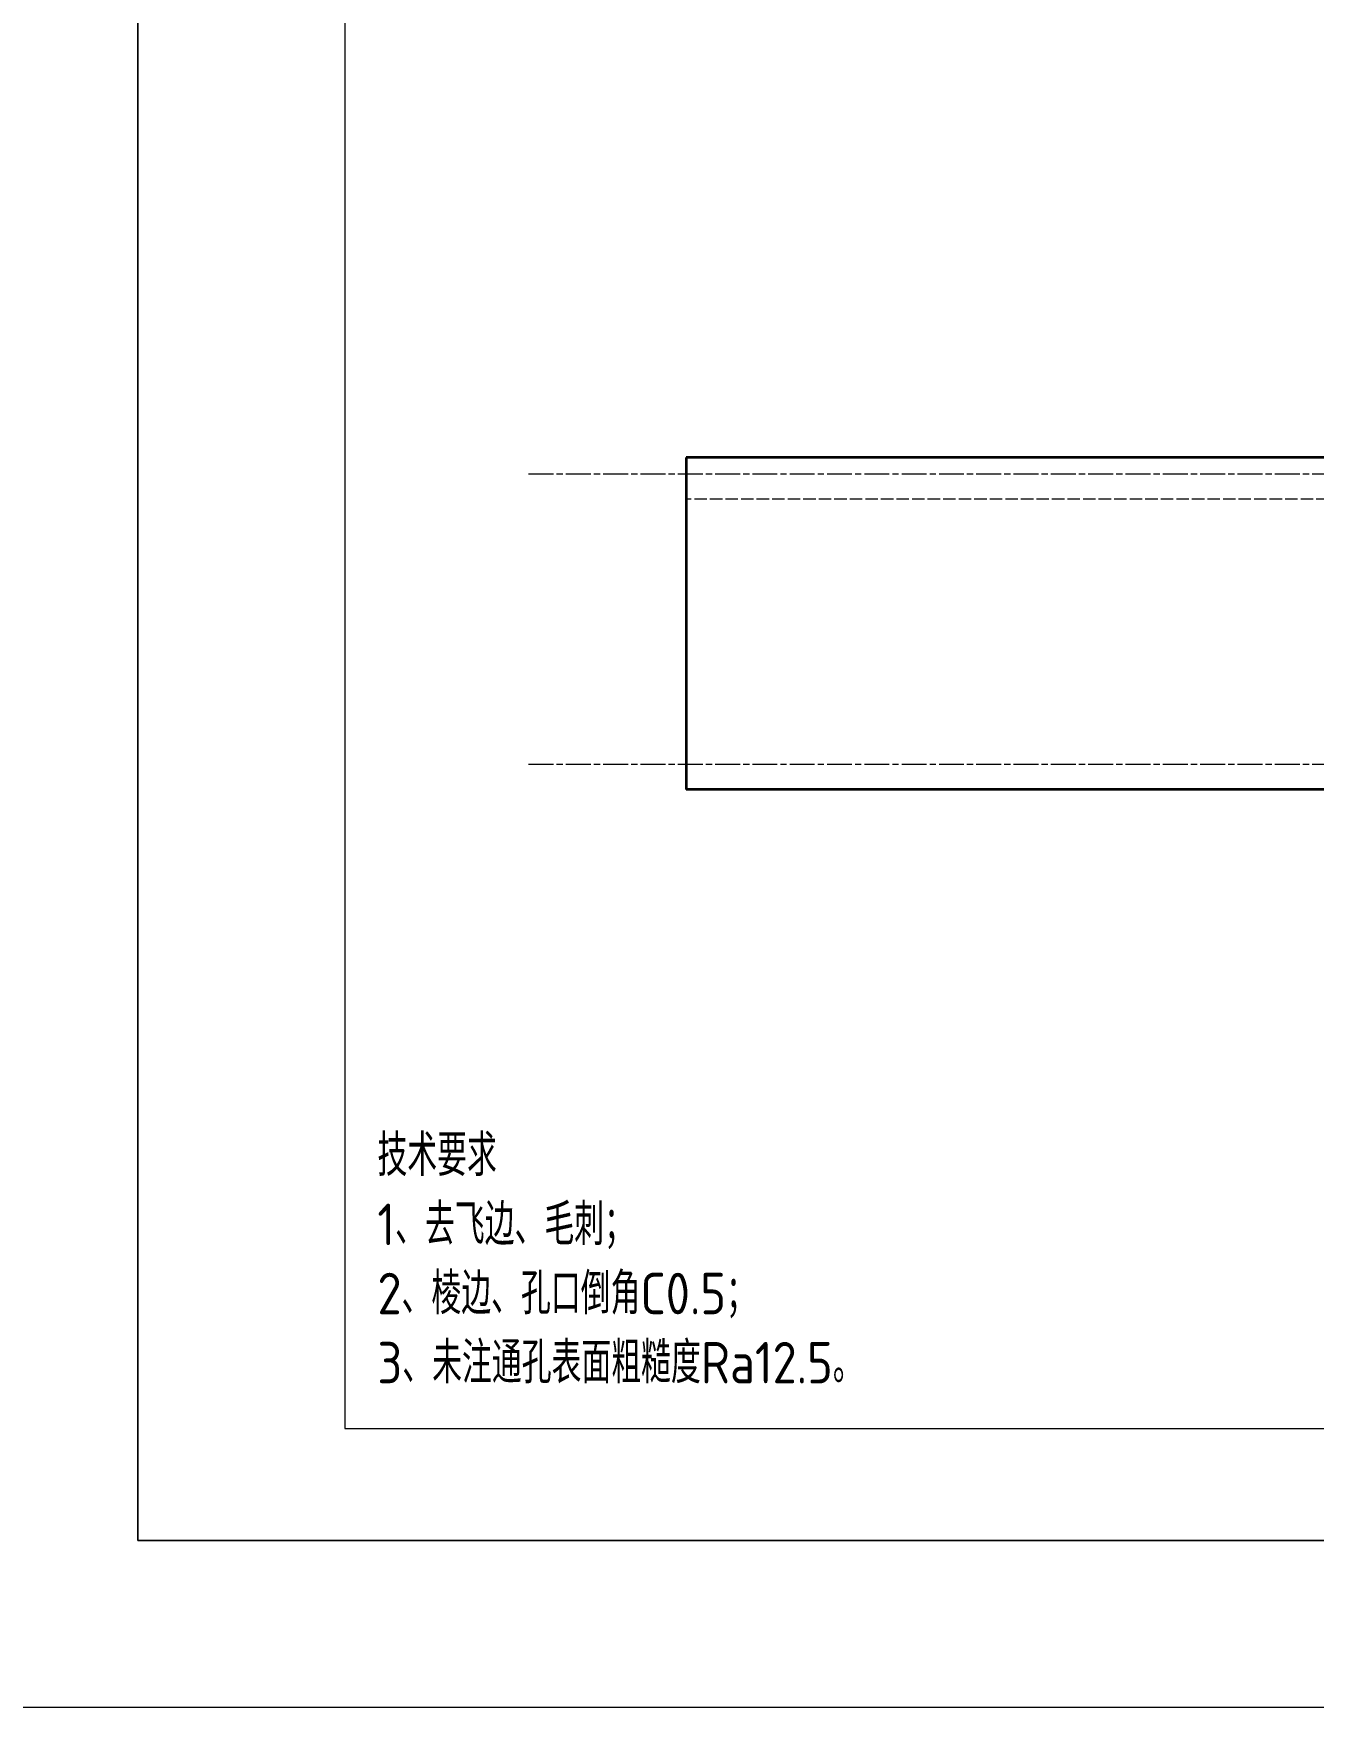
# Model space of a CAD drawing. Header units: millimetres. Extents: x 1333 to 106363, y -60675 to -5704.
# Drawn here: x 11258.5 to 11412.9, y -60521.2 to -60319.3 of the extents above; entities that cross this region are included whole.
import ezdxf

# ---------------------------------------------------------------- set-up
doc = ezdxf.new("R2010")
doc.units = ezdxf.units.MM
doc.header["$LTSCALE"] = 0.5
doc.linetypes.add('AM_ISO02W050x2', pattern=[3.75, 3, -0.75])
doc.linetypes.add('AM_ISO08W050x2', pattern=[9, 6, -0.75, 1.5, -0.75])
for name, color, linetype, lineweight in [('中心线', 2, 'AM_ISO08W050x2', 18), ('图框', 7, 'Continuous', 18), ('标注线', 3, 'Continuous', 18), ('粗实线', 7, 'Continuous', 35), ('虚线', 1, 'AM_ISO02W050x2', 18)]:
    doc.layers.add(name, color=color, linetype=linetype, lineweight=lineweight)
doc.layers.add('打印', color=7, linetype='Continuous', lineweight=15, plot=False)
doc.layers.add('打印-禁用', color=7, linetype='Continuous', lineweight=15, plot=False)
doc.styles.add('机械长仿宋', font='gbenor.shx', dxfattribs={"height": 1, "bigfont": 'gbcbig.shx'})

# ---------------------------------------------------------------- blocks, each defined once
blk = doc.blocks.new('GZDEH零件A3图框V01版')
at = {"layer": '图框', "linetype": 'Continuous'}
for p, q in [((2882.49, -1554.46), (2882.49, -1832.96)), ((2882.49, -1832.96), (3272.49, -1832.96))]:
    blk.add_line(p, q, dxfattribs=at)
at = {"layer": '打印-禁用', "linetype": 'Continuous'}
for p, q in [((2857.49, -1549.46), (2857.49, -1846.46)), ((2857.49, -1846.46), (3277.49, -1846.46))]:
    blk.add_line(p, q, dxfattribs=at)
blk = doc.blocks.new('DEH A3')
at = {"layer": '图框'}
blk.add_blockref('GZDEH零件A3图框V01版', (-2857.49, 1846.46), dxfattribs=at)

msp = doc.modelspace()

# ---------------------------------------------------------------- linework, layer by layer
at = {"layer": '中心线', "lineweight": 13}
for p, q in [((11546.25, -60372.469), (11318.249, -60372.469)), ((11546.25, -60407.469), (11318.249, -60407.469))]:
    msp.add_line(p, q, dxfattribs=at)
at = {"layer": '打印'}
msp.add_lwpolyline([(11271.112, -60204.03), (11691.112, -60204.03), (11691.112, -60501.03), (11271.112, -60501.03)], close=True, dxfattribs=at)
at = {"layer": '标注线'}
msp.add_lwpolyline([(11245.973, -60179.877), (11722.04, -60179.877), (11722.04, -60521.184), (11245.973, -60521.184)], close=True, dxfattribs=at)
at = {"layer": '粗实线', "color": 7, "lineweight": 35}
for p, q in [((11337.25, -60370.469), (11337.25, -60410.469)), ((11477.25, -60370.469), (11337.25, -60370.469)), ((11477.25, -60410.469), (11337.25, -60410.469))]:
    msp.add_line(p, q, dxfattribs=at)
at = {"layer": '虚线', "lineweight": 13}
msp.add_line((11527.25, -60375.469), (11337.25, -60375.469), dxfattribs=at)

# ---------------------------------------------------------------- block references
at = {"layer": '图框'}
msp.add_blockref('DEH A3', (11271.112, -60501.03), dxfattribs=at)

# ---------------------------------------------------------------- texts
at = {"layer": '标注线', "color": 2, "insert": (11300.025, -60482.099), "char_height": 5, "width": 114.82461, "attachment_point": 7, "style": '机械长仿宋'}
msp.add_mtext('\\A2;技术要求\\P1、去飞边、毛刺；\\P2、棱边、孔口倒角C0.5；\\P3、未注通孔表面粗糙度Ra12.5。', dxfattribs=at)

doc.saveas('drawing.dxf')
